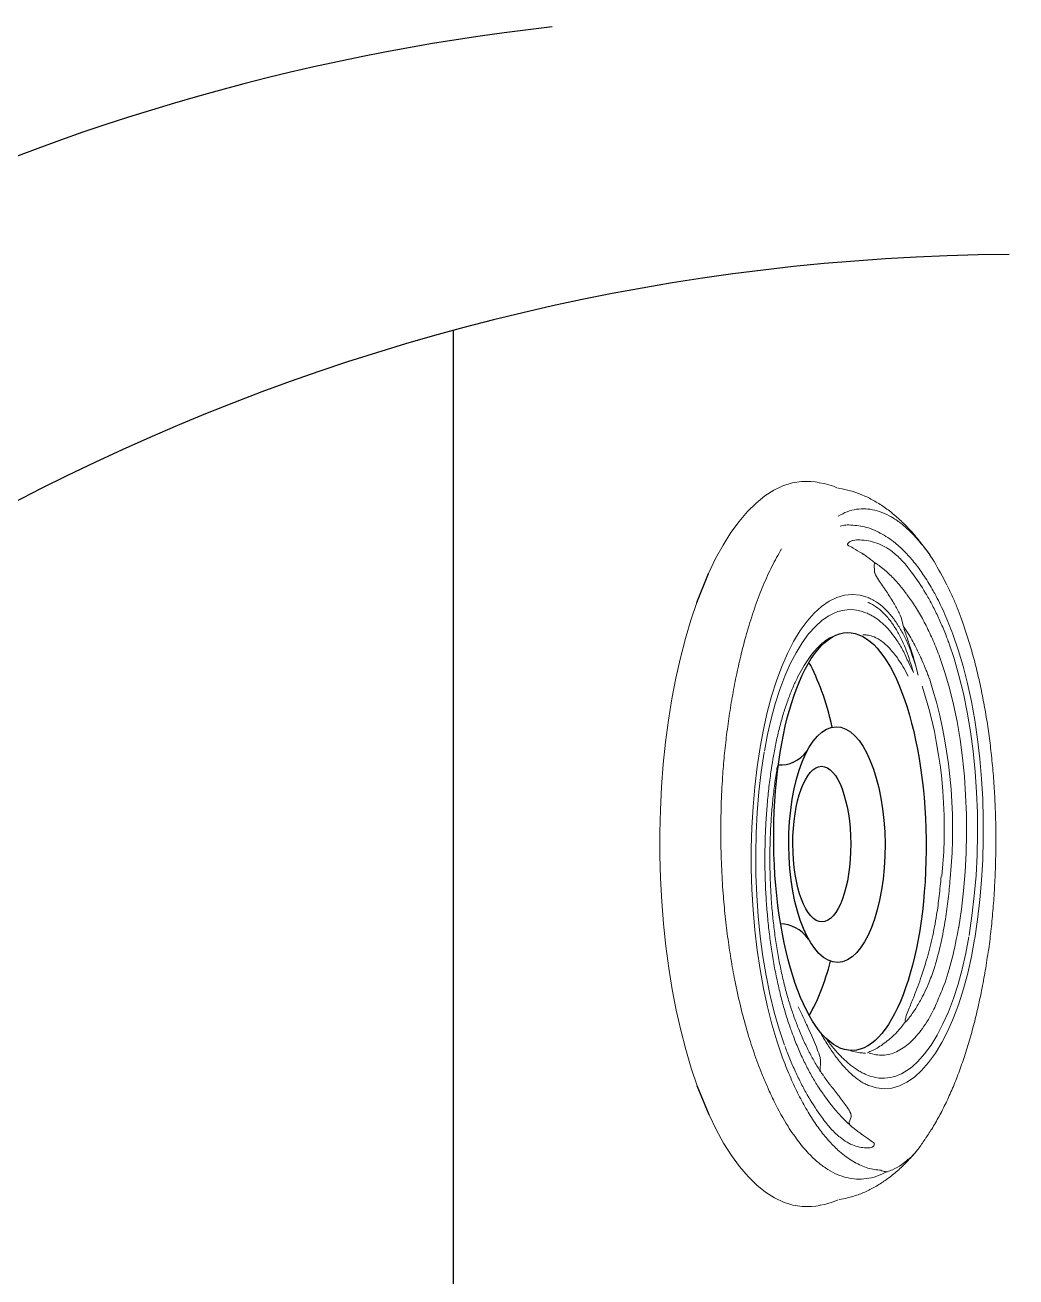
# Model space of a CAD drawing. Extents: x 938 to 1038, y 781 to 934.
# Drawn here: x 961.77 to 968.6, y 822.95 to 831.58 of the extents above; entities that cross this region are included whole.
import ezdxf

# ---------------------------------------------------------------- set-up
doc = ezdxf.new("R2010")
doc.units = 0
doc.header["$MEASUREMENT"] = 0
doc.linetypes.add('SLD-Solid', pattern=[0])
for name, color, linetype in [('1', 4, 'Continuous'), ('CL', 8, 'Continuous'), ('DIM', 3, 'Continuous')]:
    doc.layers.add(name, color=color, linetype=linetype)

# ---------------------------------------------------------------- blocks, each defined once
blk = doc.blocks.new('*E22')
at = {"layer": '1', "color": 3, "linetype": 'SLD-Solid', "lineweight": 15}
blk.add_arc((2.1086, -2.0623), 0.0047, 145.57637, 153.95773, dxfattribs=at)
blk = doc.blocks.new('JET-HSS-Standard')
at = {"layer": '1', "color": 3, "linetype": 'SLD-Solid', "lineweight": 15}
for p, q in [((0.7874, 2.4383), (0.7254, 2.3986)), ((0.8503, 2.4682), (0.7874, 2.4383)), ((0.9138, 2.4882), (0.8503, 2.4682)), ((0.9776, 2.4983), (0.9138, 2.4882)), ((1.0416, 2.4983), (0.9776, 2.4983)), ((1.0721, 2.4947), (1.0416, 2.4983)), ((1.1005, 2.4904), (1.0721, 2.4947)), ((1.1339, 2.4839), (1.1004, 2.4891)), ((1.1973, 2.4639), (1.1339, 2.4839)), ((1.2251, 2.4519), (1.1973, 2.4639)), ((0.6646, 2.3492), (0.6052, 2.2905)), ((0.7254, 2.3986), (0.6646, 2.3492)), ((0.6052, 2.2905), (0.5474, 2.2225)), ((0.5474, 2.2225), (0.4914, 2.1456)), ((0.4914, 2.1456), (0.4376, 2.0601)), ((0.4376, 2.0601), (0.386, 1.9663)), ((0.386, 1.9663), (0.3369, 1.8647)), ((1.4788, 1.9223), (1.4794, 1.8797)), ((1.4809, 1.9384), (1.4844, 1.9353)), ((0.256, 1.6646), (0.2149, 1.5431)), ((1.1149, 1.637), (1.167, 1.673)), ((1.167, 1.673), (1.2201, 1.6987)), ((1.2201, 1.6987), (1.2739, 1.714)), ((1.2739, 1.714), (1.328, 1.7188)), ((1.328, 1.7188), (1.3821, 1.7129)), ((1.3821, 1.7129), (1.4358, 1.6966)), ((1.0149, 1.5351), (1.0641, 1.591)), ((1.0641, 1.591), (1.1149, 1.637)), ((1.12, 1.5408), (1.1662, 1.5723)), ((1.6628, 1.5621), (1.6547, 1.5791)), ((1.6645, 1.5601), (1.6797, 1.4977)), ((0.2149, 1.5431), (0.177, 1.4155)), ((0.9226, 1.3956), (0.9676, 1.4699)), ((0.9676, 1.4699), (1.0149, 1.5351)), ((1.0262, 1.4468), (1.0723, 1.4983)), ((1.0723, 1.4983), (1.12, 1.5408)), ((0.177, 1.4155), (0.1425, 1.2822)), ((0.88, 1.3128), (0.9226, 1.3956)), ((0.9394, 1.3175), (0.9818, 1.3863)), ((0.9818, 1.3863), (1.0262, 1.4468)), ((1.9906, 1.3869), (1.994, 1.3774)), ((2.0563, 1.3372), (2.0197, 1.4445)), ((0.8403, 1.2219), (0.88, 1.3128)), ((0.8994, 1.2406), (0.9394, 1.3175)), ((1.994, 1.3774), (2.0277, 1.2761)), ((2.0897, 1.2238), (2.0563, 1.3372)), ((0.1425, 1.2822), (0.1114, 1.1438)), ((0.8036, 1.1236), (0.8403, 1.2219)), ((0.862, 1.1562), (0.8994, 1.2406)), ((1.7113, 1.1564), (1.6833, 1.2081)), ((1.7202, 1.2359), (1.7473, 1.1808)), ((1.7633, 1.2267), (1.7799, 1.1625)), ((1.9304, 1.2834), (1.9299, 1.2849)), ((1.9646, 1.1815), (1.9304, 1.2834)), ((2.0277, 1.2761), (2.0613, 1.1587)), ((2.1198, 1.1049), (2.0897, 1.2238)), ((0.1114, 1.1438), (0.084, 1.0007)), ((0.7701, 1.0184), (0.8036, 1.1236)), ((0.8273, 1.0647), (0.862, 1.1562)), ((1.9957, 1.0735), (1.9646, 1.1815)), ((2.0613, 1.1587), (2.0913, 1.0354)), ((0.7957, 0.9668), (0.8273, 1.0647)), ((2.0233, 0.9601), (1.9957, 1.0735)), ((2.0913, 1.0354), (2.1175, 0.9069)), ((2.1465, 0.9811), (2.1198, 1.1049)), ((0.084, 1.0007), (0.0602, 0.8537)), ((0.7401, 0.907), (0.7701, 1.0184)), ((0.7673, 0.8631), (0.7957, 0.9668)), ((2.0475, 0.8418), (2.0233, 0.9601)), ((2.1696, 0.8529), (2.1465, 0.9811)), ((0.7137, 0.79), (0.7401, 0.907)), ((0.7423, 0.7541), (0.7673, 0.8631)), ((2.1175, 0.9069), (2.1398, 0.774)), ((0.0602, 0.8537), (0.0403, 0.7032)), ((0.6911, 0.6683), (0.7137, 0.79)), ((2.068, 0.7194), (2.0475, 0.8418)), ((2.189, 0.721), (2.1696, 0.8529)), ((0.0403, 0.7032), (0.0242, 0.5499)), ((0.7208, 0.6406), (0.7423, 0.7541)), ((2.0847, 0.5936), (2.068, 0.7194)), ((2.1398, 0.774), (2.158, 0.6373)), ((2.2046, 0.5861), (2.189, 0.721)), ((0.6706, 0.5314), (0.6906, 0.6652)), ((0.6906, 0.6652), (0.6911, 0.6683)), ((0.6991, 0.497), (0.7193, 0.6319)), ((2.158, 0.6373), (2.172, 0.4976)), ((0.0242, 0.5499), (0.0121, 0.3943)), ((0.6545, 0.3945), (0.6706, 0.5314)), ((0.7792, 0.583), (0.7796, 0.5853)), ((0.8102, 0.5365), (0.8107, 0.5389)), ((2.0976, 0.465), (2.0847, 0.5936)), ((2.2164, 0.4488), (2.2046, 0.5861)), ((0.683, 0.3587), (0.6991, 0.497)), ((2.1066, 0.3344), (2.0976, 0.465)), ((2.172, 0.4976), (2.1817, 0.3557)), ((2.2242, 0.3098), (2.2164, 0.4488)), ((0.0121, 0.3943), (0.004, 0.2372)), ((0.6423, 0.2551), (0.6545, 0.3945)), ((0.6711, 0.2178), (0.683, 0.3587)), ((2.1817, 0.3557), (2.1871, 0.2124)), ((2.1115, 0.2024), (2.1066, 0.3344)), ((2.228, 0.1698), (2.2242, 0.3098)), ((0.004, 0.2372), (0, 0.0792)), ((0.6341, 0.114), (0.6423, 0.2551)), ((0.6636, 0.0751), (0.6711, 0.2178)), ((2.1125, 0.07), (2.1115, 0.2024)), ((2.1871, 0.2124), (2.1882, 0.0686)), ((0.6299, -0.0283), (0.6341, 0.114)), ((2.2279, 0.0295), (2.228, 0.1698)), ((0, 0.0792), (0, -0.0792)), ((0.6603, -0.0685), (0.6636, 0.0751)), ((2.1095, -0.0623), (2.1125, 0.07)), ((2.1882, 0.0686), (2.185, -0.0751)), ((2.2238, -0.1105), (2.2279, 0.0295)), ((0, -0.0792), (0.0041, -0.2372)), ((0.6298, -0.1709), (0.6299, -0.0283)), ((0.6614, -0.2124), (0.6603, -0.0685)), ((2.1024, -0.1936), (2.1095, -0.0623)), ((2.185, -0.0751), (2.1774, -0.2178)), ((0.6337, -0.3131), (0.6298, -0.1709)), ((2.2157, -0.2494), (2.2238, -0.1105)), ((0.0041, -0.2372), (0.0122, -0.3943)), ((0.6668, -0.3557), (0.6614, -0.2124)), ((2.0914, -0.3233), (2.1024, -0.1936)), ((2.1774, -0.2178), (2.1655, -0.3587)), ((2.2037, -0.3865), (2.2157, -0.2494)), ((0.6416, -0.4544), (0.6337, -0.3131)), ((2.0765, -0.4505), (2.0914, -0.3233)), ((0.0122, -0.3943), (0.0243, -0.5499)), ((0.6766, -0.4976), (0.6668, -0.3557)), ((2.1655, -0.3587), (2.1495, -0.497)), ((2.1878, -0.5213), (2.2037, -0.3865)), ((0.6536, -0.5939), (0.6416, -0.4544)), ((0.6906, -0.6372), (0.6766, -0.4976)), ((2.0578, -0.5747), (2.0765, -0.4505)), ((2.1495, -0.497), (2.1292, -0.6319)), ((0.0243, -0.5499), (0.0403, -0.7032)), ((0.6694, -0.731), (0.6536, -0.5939)), ((2.057, -0.5794), (2.0574, -0.5769)), ((2.0574, -0.577), (2.0578, -0.5747)), ((2.1682, -0.6529), (2.1878, -0.5213)), ((0.7088, -0.7739), (0.6906, -0.6372)), ((2.1278, -0.6406), (2.1063, -0.7541)), ((2.1455, -0.7754), (2.1677, -0.656)), ((2.1677, -0.656), (2.1682, -0.6529)), ((0.0403, -0.7032), (0.0603, -0.8537)), ((0.6891, -0.865), (0.6694, -0.731)), ((0.731, -0.9069), (0.7088, -0.7739)), ((2.1063, -0.7541), (2.0812, -0.8631)), ((2.1196, -0.8901), (2.1455, -0.7754)), ((0.0603, -0.8537), (0.084, -1.0007)), ((0.7126, -0.9953), (0.6891, -0.865)), ((0.7572, -1.0354), (0.731, -0.9069)), ((2.0812, -0.8631), (2.0528, -0.9668)), ((2.0902, -0.9994), (2.1196, -0.8901)), ((0.084, -1.0007), (0.1115, -1.1438)), ((0.7397, -1.1211), (0.7126, -0.9953)), ((2.0528, -0.9668), (2.0212, -1.0647)), ((2.0573, -1.1026), (2.0902, -0.9994)), ((0.7703, -1.2419), (0.7397, -1.1211)), ((0.7872, -1.1587), (0.7572, -1.0354)), ((2.0212, -1.0647), (1.9865, -1.1562)), ((2.0213, -1.199), (2.0573, -1.1026)), ((0.1115, -1.1438), (0.1426, -1.2822)), ((0.8209, -1.2761), (0.7872, -1.1587)), ((0.9255, -1.1982), (0.9249, -1.1968)), ((0.9521, -1.1219), (0.9728, -1.1625)), ((1.9865, -1.1562), (1.9491, -1.2406)), ((1.9823, -1.2882), (2.0213, -1.199)), ((0.1426, -1.2822), (0.1772, -1.4155)), ((0.8043, -1.3571), (0.7703, -1.2419)), ((0.858, -1.3869), (0.8209, -1.2761)), ((1.6986, -1.2221), (1.6901, -1.2254)), ((1.9491, -1.2406), (1.9091, -1.3175)), ((1.9406, -1.3694), (1.9823, -1.2882)), ((0.8414, -1.4662), (0.8043, -1.3571)), ((1.9091, -1.3175), (1.8668, -1.3863)), ((1.8964, -1.4423), (1.9406, -1.3694)), ((0.1772, -1.4155), (0.2151, -1.5431)), ((1.8224, -1.4467), (1.7762, -1.4983)), ((1.8668, -1.3863), (1.8224, -1.4467)), ((1.8501, -1.5063), (1.8964, -1.4423)), ((0.2151, -1.5431), (0.2562, -1.6646)), ((1.1057, -1.4973), (1.1028, -1.5598)), ((1.7762, -1.4983), (1.7355, -1.5353)), ((1.8018, -1.5611), (1.8501, -1.5063)), ((1.7008, -1.6416), (1.7519, -1.6063)), ((1.7519, -1.6063), (1.8018, -1.5611)), ((1.4371, -1.6647), (1.4898, -1.6807)), ((1.4898, -1.6807), (1.5429, -1.6864)), ((1.5429, -1.6864), (1.596, -1.6818)), ((1.596, -1.6818), (1.6487, -1.6668)), ((1.6487, -1.6668), (1.7008, -1.6416)), ((0.337, -1.8647), (0.3861, -1.9664)), ((1.3161, -1.8802), (1.3006, -1.9228)), ((0.3861, -1.9664), (0.4377, -2.0602)), ((1.3006, -1.9228), (1.3045, -1.9259)), ((0.4377, -2.0602), (0.4916, -2.1457)), ((1.825, -2.033), (1.8257, -2.0328)), ((0.4916, -2.1457), (0.5476, -2.2226)), ((0.5476, -2.2226), (0.6054, -2.2905)), ((0.6054, -2.2905), (0.6648, -2.3493)), ((0.6648, -2.3493), (0.7256, -2.3987)), ((0.7256, -2.3987), (0.7876, -2.4384)), ((0.7876, -2.4384), (0.8505, -2.4683)), ((0.8505, -2.4683), (0.9139, -2.4883)), ((0.9139, -2.4883), (0.9778, -2.4984)), ((0.9778, -2.4984), (1.0418, -2.4984)), ((1.0418, -2.4984), (1.0724, -2.4948)), ((1.0724, -2.4948), (1.1009, -2.4905)), ((1.1008, -2.4892), (1.1341, -2.484)), ((1.1341, -2.484), (1.1975, -2.464)), ((1.1975, -2.464), (1.2255, -2.452))]:
    blk.add_line(p, q, dxfattribs=at)
for centre, major_axis, ratio, start_param, end_param in [((1.4867, 1.9235), (0, 0.0123), 0.7, 0.271899, 1.628297), ((1.3139, 1.0656), (0, 0.5489), 0.7, -0.280999, 0.394679), ((1.6813, 1.4932), (-0.00287, 0.00287), 1, -0.438797, -0.309864), ((0.2938, 0.1061), (0, 2.4608), 0.7, 4.571791, 5.14569), ((0.3464, 0.1109), (0, 2.3041), 0.7, 4.567646, 5.149835), ((1.1075, -1.5137), (0, 0.0167), 0.7, 0.155275, 0.272948), ((1.535, -1.0554), (0, 0.5588), 0.7, 2.864732, 3.67969), ((1.3231, -1.8676), (0.00921, 0.00921), 1, 3.376627, 3.425003), ((1.307, -1.9272), (0, 0.0111), 0.7, 1.115946, 1.80729), ((1.308, -1.9279), (0, 0.0118), 0.7, 1.126374, 1.762963), ((1.3085, -1.907), (0, 0.0195), 0.7, 2.477545, 2.524721), ((1.3117, -1.9309), (0, 0.0114), 0.7, 1.120631, 1.843929)]:
    blk.add_ellipse(centre, major_axis=major_axis, ratio=ratio, start_param=start_param, end_param=end_param, dxfattribs=at)
at = {"layer": '1', "color": 3}
for centre, major_axis, ratio, start_param, end_param in [((1.309, 0.0167), (-0.0138, 1.4397), 0.364496, 3.146563, 9.429748), ((0.7472, 0.0526), (-0.0138, 1.4397), 0.364496, -1.024668, -0.591327), ((1.2194, -0.0045), (-0.004, 0.812), 0.408212, 3.144742, 9.427927), ((0.8364, 0.9351), (0, 0.3899), 0.7, 3.068739, 3.858971), ((1.1154, -0.0009), (-0.001, 0.5359), 0.371973, 3.142644, 9.425829), ((0.8288, -0.9687), (0, 0.4195), 0.7, -0.725267, -0.007908), ((0.7472, 0.0526), (-0.0138, 1.4397), 0.364496, 3.679416, 4.068187)]:
    blk.add_ellipse(centre, major_axis=major_axis, ratio=ratio, start_param=start_param, end_param=end_param, dxfattribs=at)
at = {"layer": '1', "color": 3, "linetype": 'SLD-Solid', "lineweight": 15}
for points, knots in [([(1.8841, 1.9538), (1.8823, 1.9569), (1.8608, 1.9926), (1.8161, 2.0541), (1.7504, 2.1367), (1.6817, 2.2096), (1.611, 2.2733), (1.5386, 2.3277), (1.4649, 2.3725), (1.3902, 2.4082), (1.3148, 2.4336), (1.262, 2.4475), (1.2345, 2.4502), (1.2323, 2.4505)], [0, 0, 0, 0, 0.011075, 0.128358, 0.243715, 0.356861, 0.467679, 0.576202, 0.682584, 0.787058, 0.889908, 0.99144, 1, 1, 1, 1]), ([(1.2303, 2.2589), (1.2509, 2.27), (1.2922, 2.2922), (1.3559, 2.3075), (1.4197, 2.3106), (1.4836, 2.301), (1.5484, 2.2789), (1.6128, 2.2448), (1.6757, 2.1993), (1.7388, 2.143), (1.7794, 2.0943), (1.8004, 2.0691)], [0, 0, 0, 0, 0.113502, 0.227834, 0.336279, 0.444726, 0.555781, 0.666843, 0.775057, 0.88383, 1, 1, 1, 1]), ([(1.3027, 2.198), (1.2962, 2.1977), (1.2768, 2.197), (1.2568, 2.1921), (1.2435, 2.1888)], [0, 0, 0, 0, 0.3359347, 1, 1, 1, 1]), ([(2.0193, 1.4456), (2.0012, 1.4915), (1.965, 1.5834), (1.9188, 1.6797), (1.8719, 1.7661), (1.8246, 1.8444), (1.7607, 1.9333), (1.6937, 2.0101), (1.614, 2.0839), (1.5205, 2.1462), (1.4131, 2.1903), (1.3395, 2.1954), (1.3027, 2.198)], [0, 0, 0, 0, 0.099686, 0.199319, 0.230421, 0.322801, 0.415179, 0.507539, 0.5999, 0.733139, 0.866784, 1, 1, 1, 1]), ([(1.2941, 2.0596), (1.2941, 2.0603), (1.2941, 2.0619), (1.2945, 2.0645), (1.2955, 2.0676), (1.2975, 2.0713), (1.3029, 2.0779), (1.3157, 2.0859), (1.3345, 2.0923), (1.3517, 2.094), (1.3614, 2.0943), (1.3639, 2.0944)], [0, 0, 0, 0, 0.01602, 0.035445, 0.054871, 0.08078, 0.12717, 0.274887, 0.583806, 0.893992, 1, 1, 1, 1]), ([(1.3639, 2.0944), (1.3837, 2.0939), (1.4234, 2.0928), (1.4814, 2.0794), (1.5379, 2.0562), (1.5975, 2.0195), (1.6458, 1.978), (1.6954, 1.9256), (1.722, 1.8894), (1.7408, 1.8639)], [0, 0, 0, 0, 0.144102, 0.288177, 0.431944, 0.575712, 0.757525, 0.828809, 1, 1, 1, 1]), ([(0.4605, 0.7532), (0.4672, 0.8031), (0.4806, 0.9028), (0.5053, 1.0485), (0.5336, 1.1906), (0.568, 1.3387), (0.6093, 1.4896), (0.6586, 1.642), (0.7132, 1.7839), (0.7732, 1.9168), (0.8169, 1.9936), (0.8392, 2.0326)], [0, 0, 0, 0, 0.095674, 0.191347, 0.288728, 0.386109, 0.50594, 0.625771, 0.749064, 0.872357, 1, 1, 1, 1]), ([(1.2949, 2.0602), (1.3076, 2.0528), (1.3413, 2.0332), (1.3738, 2.014), (1.394, 2.0021)], [0, 0, 0, 0, 0.3791413, 1, 1, 1, 1]), ([(1.394, 2.0021), (1.3947, 2.0017), (1.3966, 2.0005), (1.3997, 1.9985), (1.4046, 1.9953), (1.4132, 1.9897), (1.4301, 1.978), (1.4538, 1.9607), (1.4719, 1.9459), (1.4809, 1.9384)], [0, 0, 0, 0, 0.020739, 0.061523, 0.102309, 0.183889, 0.34706, 0.673517, 1, 1, 1, 1]), ([(1.8004, 2.0691), (1.8053, 2.0636), (1.8367, 2.0283), (1.8979, 1.9376), (1.9495, 1.8395), (1.9783, 1.7847)], [0, 0, 0, 0, 0.076495, 0.484239, 1, 1, 1, 1]), ([(1.7007, 1.7208), (1.7006, 1.7209), (1.6959, 1.7276), (1.6887, 1.7375), (1.6766, 1.7535), (1.6595, 1.7754), (1.6343, 1.8053), (1.603, 1.8386), (1.5599, 1.8799), (1.519, 1.913), (1.4883, 1.9336), (1.4809, 1.9384)], [0, 0, 0, 0, 0.000714, 0.073392, 0.109721, 0.182421, 0.327724, 0.473063, 0.618482, 0.909311, 1, 1, 1, 1]), ([(1.6532, 1.5821), (1.6414, 1.6053), (1.6154, 1.6564), (1.5691, 1.7294), (1.5248, 1.7952), (1.4944, 1.8396), (1.4824, 1.8645), (1.4799, 1.8728), (1.479, 1.8771), (1.4789, 1.8792), (1.4789, 1.8802)], [0, 0, 0, 0, 0.235356, 0.518357, 0.801279, 0.944189, 0.976328, 0.9876, 0.993788, 1, 1, 1, 1]), ([(1.741, 1.8637), (1.7718, 1.8203), (1.8181, 1.7552), (1.8749, 1.6521), (1.9157, 1.5697), (1.9479, 1.4963), (1.9717, 1.4374), (1.9827, 1.4081), (1.9878, 1.3946)], [0, 0, 0, 0, 0.337008, 0.50583, 0.674678, 0.843513, 0.927915, 1, 1, 1, 1]), ([(2.0493, 1.6273), (2.039, 1.6527), (2.0172, 1.706), (1.9937, 1.7545), (1.9813, 1.78)], [0, 0, 0, 0, 0.475493, 1, 1, 1, 1]), ([(1.7473, 1.1808), (1.732, 1.2333), (1.7078, 1.3165), (1.6649, 1.4137), (1.6265, 1.4841), (1.5818, 1.5483), (1.5307, 1.6041), (1.4875, 1.6368), (1.4577, 1.6537), (1.4451, 1.6596), (1.4375, 1.6633), (1.4349, 1.6642), (1.4349, 1.6642)], [0, 0, 0, 0, 0.218908, 0.346758, 0.475158, 0.603561, 0.754596, 0.905669, 0.943396, 0.981121, 0.999998, 1, 1, 1, 1]), ([(1.4371, 1.6961), (1.4397, 1.695), (1.4474, 1.6917), (1.4603, 1.6856), (1.4908, 1.6691), (1.5351, 1.637), (1.5877, 1.5831), (1.6341, 1.5207), (1.6744, 1.4531), (1.7201, 1.3589), (1.7465, 1.2779), (1.7633, 1.2267)], [0, 0, 0, 0, 0.0187738, 0.0563476, 0.0938864, 0.2442892, 0.3947292, 0.5226703, 0.6514061, 0.779526, 1, 1, 1, 1]), ([(1.9299, 1.2849), (1.9226, 1.3043), (1.9079, 1.3431), (1.8846, 1.3988), (1.8605, 1.4524), (1.8272, 1.5209), (1.7833, 1.6006), (1.7384, 1.6703), (1.7108, 1.7072), (1.7026, 1.7182)], [0, 0, 0, 0, 0.112765, 0.225721, 0.338638, 0.45164, 0.677601, 0.903593, 1, 1, 1, 1]), ([(1.4238, 1.5916), (1.4238, 1.5916), (1.4325, 1.5879), (1.4497, 1.5797), (1.4837, 1.5603), (1.5165, 1.5361), (1.5562, 1.5002), (1.5943, 1.4585), (1.6386, 1.3972), (1.6814, 1.3245), (1.7072, 1.2655), (1.7202, 1.2359)], [0, 0, 0, 0, 0.000031, 0.074497, 0.14897, 0.298004, 0.372488, 0.521558, 0.670669, 0.835334, 1, 1, 1, 1]), ([(2.2614, -0.7442), (2.2624, -0.7374), (2.2703, -0.6854), (2.2817, -0.5855), (2.2954, -0.4448), (2.3054, -0.3019), (2.3119, -0.1578), (2.3148, -0.0132), (2.3141, 0.1313), (2.3098, 0.2748), (2.3019, 0.4167), (2.2904, 0.5563), (2.2755, 0.6929), (2.2571, 0.8265), (2.2353, 0.9571), (2.2102, 1.0848), (2.1816, 1.2092), (2.1497, 1.3298), (2.1146, 1.4456), (2.0809, 1.545), (2.0577, 1.603), (2.0483, 1.6264)], [0, 0, 0, 0, 0.008425, 0.064388, 0.120568, 0.17691, 0.233345, 0.289786, 0.346148, 0.402364, 0.458374, 0.514135, 0.569591, 0.624664, 0.679957, 0.735663, 0.791743, 0.848146, 0.904805, 0.961644, 1, 1, 1, 1]), ([(1.7799, 1.1625), (1.7707, 1.1997), (1.7524, 1.2742), (1.7246, 1.36), (1.7025, 1.4255), (1.6894, 1.4619), (1.6818, 1.4883), (1.6793, 1.4973)], [0, 0, 0, 0, 0.334114, 0.669312, 0.80065, 0.932519, 1, 1, 1, 1]), ([(1.6797, 1.4977), (1.6917, 1.4796), (1.7232, 1.4318), (1.7618, 1.361), (1.7921, 1.2979), (1.8131, 1.2511), (1.8293, 1.2124), (1.8449, 1.1723), (1.8526, 1.1521), (1.8563, 1.1416), (1.8563, 1.1416)], [0, 0, 0, 0, 0.182479, 0.479936, 0.628519, 0.702783, 0.8514, 0.925684, 0.999996, 1, 1, 1, 1]), ([(0.7794, 0.5856), (0.7819, 0.6), (0.7903, 0.6487), (0.8069, 0.729), (0.8302, 0.8244), (0.8563, 0.9146), (0.8851, 0.9993), (0.9163, 1.0779), (0.9496, 1.15), (0.9849, 1.2151), (1.0219, 1.2729), (1.0603, 1.3232), (1.0998, 1.3657), (1.1404, 1.3999), (1.1753, 1.4232), (1.1967, 1.4318), (1.2042, 1.4348)], [0, 0, 0, 0, 0.032536, 0.10973, 0.186868, 0.263931, 0.340915, 0.417824, 0.494672, 0.571492, 0.648319, 0.725227, 0.802333, 0.879798, 0.95782, 1, 1, 1, 1]), ([(1.5436, 1.3849), (1.5328, 1.3934), (1.5149, 1.4072), (1.4818, 1.4251), (1.452, 1.4355), (1.4215, 1.4405), (1.4061, 1.4407), (1.3984, 1.4408)], [0, 0, 0, 0, 0.2370068, 0.3895674, 0.6949044, 0.847454, 1, 1, 1, 1]), ([(1.6833, 1.2081), (1.6723, 1.2264), (1.6443, 1.2728), (1.5975, 1.3349), (1.5617, 1.3682), (1.5436, 1.3849)], [0, 0, 0, 0, 0.243936, 0.619578, 1, 1, 1, 1]), ([(1.9879, 1.394), (1.9882, 1.3932), (1.9886, 1.3919), (1.9895, 1.3896), (1.9901, 1.388), (1.9906, 1.3869)], [0, 0, 0, 0, 0.339988, 0.524939, 1, 1, 1, 1]), ([(2.0197, 1.4445), (2.0196, 1.4448), (2.0195, 1.4452), (2.0193, 1.4455), (2.0193, 1.4456)], [0, 0, 0, 0, 0.8356, 1, 1, 1, 1]), ([(1.93, 1.2833), (1.93, 1.2833), (1.9302, 1.2827), (1.9304, 1.2821), (1.9306, 1.2815)], [0, 0, 0, 0, 0.00172, 1, 1, 1, 1]), ([(1.8563, 1.1417), (1.8563, 1.1416), (1.8566, 1.1409), (1.8569, 1.1401), (1.8571, 1.1393)], [0, 0, 0, 0, 0.029714, 1, 1, 1, 1]), ([(0.7233, -1.6362), (0.7158, -1.6184), (0.6892, -1.5552), (0.6464, -1.4394), (0.5972, -1.2834), (0.553, -1.1162), (0.5168, -0.9504), (0.488, -0.7903), (0.4654, -0.6368), (0.4471, -0.479), (0.4324, -0.3082), (0.4226, -0.1257), (0.4187, 0.0694), (0.4216, 0.266), (0.4308, 0.4467), (0.4438, 0.6094), (0.455, 0.7052), (0.4605, 0.7532)], [0, 0, 0, 0, 0.029367, 0.103767, 0.178168, 0.254729, 0.331291, 0.393306, 0.455321, 0.518568, 0.581815, 0.656275, 0.730735, 0.807359, 0.883982, 0.94187, 1, 1, 1, 1]), ([(0.9071, -1.2951), (0.9024, -1.2821), (0.8868, -1.2383), (0.862, -1.1596), (0.8339, -1.0574), (0.8087, -0.9503), (0.7865, -0.839), (0.7675, -0.7239), (0.7518, -0.6057), (0.7394, -0.4849), (0.7304, -0.3622), (0.7249, -0.2382), (0.7229, -0.1135), (0.7244, 0.0113), (0.7294, 0.1354), (0.7378, 0.2584), (0.7498, 0.3794), (0.7636, 0.488), (0.7744, 0.5549), (0.7789, 0.5834)], [0, 0, 0, 0, 0.026275, 0.087966, 0.149698, 0.211464, 0.273267, 0.335105, 0.396973, 0.458867, 0.520782, 0.582712, 0.644652, 0.706595, 0.768535, 0.830464, 0.892377, 0.954267, 1, 1, 1, 1]), ([(0.9251, -1.197), (0.9206, -1.1843), (0.9057, -1.142), (0.8821, -1.066), (0.8555, -0.9672), (0.8319, -0.8637), (0.8113, -0.7559), (0.7939, -0.6446), (0.7798, -0.5303), (0.769, -0.4137), (0.7617, -0.2953), (0.7578, -0.1759), (0.7575, -0.0561), (0.7607, 0.0634), (0.7673, 0.182), (0.7774, 0.2991), (0.7907, 0.4119), (0.8023, 0.4905), (0.8092, 0.531), (0.8101, 0.5367)], [0, 0, 0, 0, 0.027554, 0.091746, 0.155986, 0.220267, 0.284591, 0.348954, 0.413352, 0.477778, 0.542227, 0.606691, 0.671163, 0.735636, 0.8001, 0.864548, 0.928972, 0.98997, 1, 1, 1, 1]), ([(1.9061, -0.4893), (1.9124, -0.4462), (1.9252, -0.3598), (1.933, -0.27), (1.9369, -0.2249)], [0, 0, 0, 0, 0.497728, 1, 1, 1, 1]), ([(1.9993, -0.2387), (1.9952, -0.2859), (1.987, -0.3807), (1.9736, -0.4719), (1.9668, -0.5178)], [0, 0, 0, 0, 0.4977301, 1, 1, 1, 1]), ([(1.8367, -0.7987), (1.8503, -0.7499), (1.8776, -0.6516), (1.8965, -0.5437), (1.9061, -0.4893)], [0, 0, 0, 0, 0.496249, 1, 1, 1, 1]), ([(1.9668, -0.5178), (1.9569, -0.5745), (1.9369, -0.6888), (1.9081, -0.7928), (1.8935, -0.8452)], [0, 0, 0, 0, 0.496228, 1, 1, 1, 1]), ([(1.9295, -1.0368), (1.9382, -1.017), (1.9704, -0.944), (2.015, -0.7912), (2.0427, -0.6499), (2.0566, -0.5793)], [0, 0, 0, 0, 0.157416, 0.578708, 1, 1, 1, 1]), ([(1.8253, -2.0335), (1.8407, -2.0109), (1.874, -1.9621), (1.922, -1.8785), (1.9699, -1.7849), (2.015, -1.6846), (2.0576, -1.5778), (2.0974, -1.4647), (2.1343, -1.3458), (2.1681, -1.2214), (2.1988, -1.0923), (2.2259, -0.9587), (2.2465, -0.8422), (2.2566, -0.7694), (2.2602, -0.7434)], [0, 0, 0, 0, 0.074591, 0.161112, 0.246996, 0.333324, 0.42023, 0.507675, 0.595605, 0.683955, 0.772643, 0.861576, 0.950652, 1, 1, 1, 1]), ([(1.6899, -1.2251), (1.6899, -1.2251), (1.6887, -1.223), (1.6879, -1.2162), (1.6908, -1.2008), (1.7002, -1.1727), (1.7202, -1.1228), (1.7555, -1.0364), (1.7973, -0.9255), (1.8251, -0.8361), (1.8367, -0.7987)], [0, 0, 0, 0, 0.0002, 0.025236, 0.067323, 0.141073, 0.266748, 0.470502, 0.778091, 1, 1, 1, 1]), ([(1.8935, -0.8452), (1.8806, -0.8816), (1.8502, -0.9678), (1.8014, -1.0687), (1.7569, -1.1426), (1.7284, -1.1826), (1.7121, -1.204), (1.703, -1.2152), (1.6995, -1.2201), (1.6983, -1.2218)], [0, 0, 0, 0, 0.230758, 0.545346, 0.74943, 0.872578, 0.942678, 0.980397, 1, 1, 1, 1]), ([(1.4397, -1.4418), (1.4713, -1.4493), (1.5346, -1.4643), (1.6298, -1.4376), (1.7221, -1.3759), (1.8086, -1.2757), (1.879, -1.1624), (1.9154, -1.0718), (1.9295, -1.0368)], [0, 0, 0, 0, 0.177735, 0.35547, 0.533205, 0.71094, 0.888675, 1, 1, 1, 1]), ([(1.1267, -1.5978), (1.1238, -1.5939), (1.106, -1.5703), (1.0745, -1.5195), (1.0329, -1.4459), (0.9931, -1.3643), (0.9572, -1.2822), (0.9354, -1.2241), (0.9257, -1.198)], [0, 0, 0, 0, 0.039608, 0.239952, 0.439301, 0.636256, 0.836536, 1, 1, 1, 1]), ([(0.9728, -1.1625), (0.9889, -1.1984), (1.025, -1.2784), (1.068, -1.3739), (1.0951, -1.4453), (1.105, -1.4787), (1.1055, -1.4935), (1.1057, -1.4973)], [0, 0, 0, 0, 0.322327, 0.718503, 0.892265, 0.972127, 1, 1, 1, 1]), ([(1.1022, -1.2933), (1.1096, -1.307), (1.1329, -1.349), (1.1732, -1.4137), (1.2234, -1.4841), (1.2777, -1.5483), (1.3358, -1.6041), (1.3821, -1.6368), (1.4129, -1.6537), (1.4257, -1.6597), (1.4334, -1.6632), (1.4359, -1.6642), (1.4359, -1.6642)], [0.1589519, 0.1589519, 0.1589519, 0.1589519, 0.2189082, 0.346758, 0.4751575, 0.6035615, 0.754596, 0.905669, 0.9433962, 0.9811215, 0.9999977, 1, 1, 1, 1]), ([(1.5851, -1.3415), (1.6031, -1.325), (1.6394, -1.2917), (1.6733, -1.2474), (1.6903, -1.2252)], [0, 0, 0, 0, 0.4978509, 1, 1, 1, 1]), ([(1.1262, -1.7257), (1.1162, -1.7119), (1.0908, -1.6769), (1.0515, -1.6122), (1.0087, -1.5331), (0.9678, -1.4466), (0.9341, -1.3675), (0.9147, -1.315), (0.9076, -1.2959)], [0, 0, 0, 0, 0.125672, 0.317663, 0.508626, 0.698715, 0.890112, 1, 1, 1, 1]), ([(1.4248, -1.5916), (1.4248, -1.5916), (1.416, -1.5878), (1.3984, -1.5797), (1.3632, -1.5602), (1.3278, -1.5361), (1.2837, -1.5002), (1.2398, -1.4585), (1.1895, -1.4014), (1.1572, -1.359), (1.1422, -1.3376)], [0, 0, 0, 0, 0.0000306, 0.0744962, 0.1489695, 0.2980039, 0.3724874, 0.5215575, 0.6706687, 0.804032, 0.804032, 0.804032, 0.804032]), ([(1.4305, -1.4399), (1.4305, -1.4399), (1.4293, -1.4394), (1.4291, -1.4374), (1.4418, -1.4324), (1.4675, -1.4212), (1.5168, -1.3958), (1.5578, -1.3632), (1.5851, -1.3415)], [0, 0, 0, 0, 0.000257, 0.036334, 0.144253, 0.358235, 0.572789, 1, 1, 1, 1]), ([(0.8418, -1.4672), (0.8418, -1.4672), (0.8417, -1.4668), (0.8416, -1.4665), (0.8414, -1.4662)], [0, 0, 0, 0, 0.109067, 1, 1, 1, 1]), ([(1.1001, -1.8637), (1.0708, -1.8203), (1.0268, -1.7552), (0.9719, -1.6521), (0.9321, -1.5697), (0.9004, -1.4963), (0.8768, -1.4373), (0.8658, -1.4081), (0.8608, -1.3946)], [0, 0, 0, 0, 0.337008, 0.50583, 0.674678, 0.843513, 0.927915, 1, 1, 1, 1]), ([(1.3662, -1.4372), (1.3511, -1.4342), (1.332, -1.4304), (1.3127, -1.4241), (1.3086, -1.4226)], [0, 0, 0, 0, 0.3572691, 0.4544643, 0.4544643, 0.4544643, 0.4544643]), ([(1.3665, -1.4372), (1.3733, -1.4383), (1.3895, -1.4407), (1.4055, -1.4407), (1.4148, -1.4408)], [0, 0, 0, 0, 0.42371, 1, 1, 1, 1]), ([(0.8421, -1.4679), (0.8421, -1.4679), (0.842, -1.4676), (0.8419, -1.4674), (0.8418, -1.4672)], [0, 0, 0, 0, 0.154805, 1, 1, 1, 1]), ([(1.5199, -2.2478), (1.5134, -2.2474), (1.4761, -2.2453), (1.4077, -2.2289), (1.3153, -2.1828), (1.2323, -2.1188), (1.1592, -2.0439), (1.0955, -1.9646), (1.0341, -1.8732), (0.9752, -1.7708), (0.9193, -1.6574), (0.8752, -1.5553), (0.8504, -1.4897), (0.8421, -1.4679)], [0, 0, 0, 0, 0.026712, 0.151413, 0.276447, 0.401159, 0.493498, 0.585836, 0.678075, 0.770318, 0.862284, 0.954116, 1, 1, 1, 1]), ([(1.563, -2.2589), (1.5393, -2.27), (1.4915, -2.2922), (1.4215, -2.3075), (1.353, -2.3106), (1.2862, -2.301), (1.2202, -2.2789), (1.1555, -2.2448), (1.0928, -2.1995), (1.0258, -2.1376), (0.9545, -2.0548), (0.8716, -1.9346), (0.8008, -1.8064), (0.7499, -1.6976), (0.7294, -1.6502), (0.7233, -1.6362)], [0, 0, 0, 0, 0.075379, 0.151309, 0.223329, 0.29535, 0.369104, 0.442862, 0.514729, 0.586967, 0.682119, 0.778071, 0.907999, 0.972873, 1, 1, 1, 1]), ([(1.1774, -1.668), (1.1773, -1.6679), (1.1621, -1.6491), (1.1458, -1.6262), (1.1294, -1.6024), (1.1286, -1.6013)], [0, 0, 0, 0, 0.006401, 0.954168, 1, 1, 1, 1]), ([(1.3157, -1.8797), (1.3159, -1.8789), (1.3162, -1.878), (1.3166, -1.8761), (1.3168, -1.8732), (1.316, -1.8657), (1.3079, -1.843), (1.2798, -1.8015), (1.2348, -1.7409), (1.196, -1.6916), (1.1774, -1.6679)], [0, 0, 0, 0, 0.006241, 0.007227, 0.014587, 0.028589, 0.070449, 0.262258, 0.646421, 1, 1, 1, 1]), ([(1.3434, -1.9664), (1.3302, -1.956), (1.3025, -1.934), (1.2586, -1.891), (1.212, -1.8393), (1.1685, -1.7856), (1.1401, -1.7459), (1.1279, -1.7288)], [0, 0, 0, 0, 0.193412, 0.408503, 0.621237, 0.836748, 1, 1, 1, 1]), ([(1.4317, -2.0944), (1.416, -2.0939), (1.3846, -2.0928), (1.3363, -2.0794), (1.2877, -2.0562), (1.235, -2.0195), (1.1908, -1.978), (1.1443, -1.9256), (1.1185, -1.8894), (1.1003, -1.8639)], [0, 0, 0, 0, 0.144102, 0.288177, 0.431944, 0.575712, 0.757525, 0.828809, 1, 1, 1, 1]), ([(1.391, -2.0021), (1.3905, -2.0017), (1.3888, -2.0005), (1.3861, -1.9985), (1.3817, -1.9953), (1.3739, -1.9897), (1.3609, -1.98), (1.3498, -1.9716), (1.3433, -1.9666)], [0, 0, 0, 0, 0.035919, 0.106555, 0.177195, 0.318487, 0.601091, 1, 1, 1, 1]), ([(1.473, -2.0602), (1.4629, -2.0528), (1.4363, -2.0332), (1.4084, -2.014), (1.391, -2.0021)], [0, 0, 0, 0, 0.379141, 1, 1, 1, 1]), ([(1.4733, -2.0596), (1.4736, -2.0603), (1.4742, -2.0619), (1.475, -2.0645), (1.4754, -2.0676), (1.4754, -2.0714), (1.4737, -2.0779), (1.4666, -2.0859), (1.4541, -2.0923), (1.4412, -2.094), (1.4336, -2.0943), (1.4317, -2.0944)], [0, 0, 0, 0, 0.01602, 0.035445, 0.054871, 0.08078, 0.12717, 0.274887, 0.583806, 0.893992, 1, 1, 1, 1]), ([(1.8236, -2.0358), (1.8085, -2.0586), (1.7776, -2.1053), (1.7385, -2.1499), (1.7143, -2.169), (1.7095, -2.1727)], [0, 0, 0, 0, 0.434001, 0.888952, 1, 1, 1, 1]), ([(1.2323, -2.4502), (1.2521, -2.4469), (1.2966, -2.4395), (1.3648, -2.4178), (1.4369, -2.387), (1.5075, -2.3478), (1.5765, -2.3006), (1.6437, -2.2452), (1.7085, -2.1829), (1.7492, -2.1357), (1.7694, -2.1122)], [0, 0, 0, 0, 0.1000144, 0.225756, 0.3519621, 0.4790519, 0.6074395, 0.7375219, 0.8696622, 1, 1, 1, 1]), ([(1.7095, -2.1727), (1.6946, -2.1854), (1.6602, -2.2149), (1.6105, -2.242), (1.5759, -2.2543), (1.563, -2.2589)], [0, 0, 0, 0, 0.32393, 0.749492, 1, 1, 1, 1]), ([(1.563, -2.2589), (1.554, -2.2583), (1.5403, -2.2574), (1.5251, -2.2502), (1.5199, -2.2478)], [0, 0, 0, 0, 0.664107, 1, 1, 1, 1])]:
    blk.add_open_spline(points, degree=3, knots=knots, dxfattribs=at)
at = {"layer": 'DIM'}
for p, q in [((0.256, 1.6646), (0.3369, 1.8647)), ((0.337, -1.8647), (0.2562, -1.6646))]:
    blk.add_line(p, q, dxfattribs=at)
at = {"xscale": 0.7000000000000028, "zscale": 0.7}
blk.add_blockref('*E22', (0, 0), dxfattribs=at)
blk = doc.blocks.new('VISTA')
at = {"layer": '1', "color": 3, "linetype": 'Continuous'}
blk.add_line((26.8453, 29.9071), (26.8453, 19.9372), dxfattribs=at)
at = {"layer": '1', "color": 3}
for centre, radius, start, end in [((32.5125, 35.2036), 3.2706, 228.91111, 278.24314), ((30.771, 15.4319), 14.998, 90.37472, 141.69797), ((11.1808, 3.6062), 22.0148, 33.34106, 76.23843), ((11.1808, 3.6062), 21.3037, 44.17226, 74.2861)]:
    blk.add_arc(centre, radius, start, end, dxfattribs=at)
at = {"layer": '1', "color": 2}
blk.add_arc((29.2077, 16.9682), 15.1239, 96.37887, 136.52252, dxfattribs=at)
at = {"layer": 'CL', "rotation": 0.05046421701406411}
blk.add_blockref('JET-HSS-Standard', (28.2681, 26.368), dxfattribs=at)

msp = doc.modelspace()

# ---------------------------------------------------------------- block references
at = {"layer": '1'}
msp.add_blockref('VISTA', (937.8767, 799.5644), dxfattribs=at)

doc.saveas('drawing.dxf')
